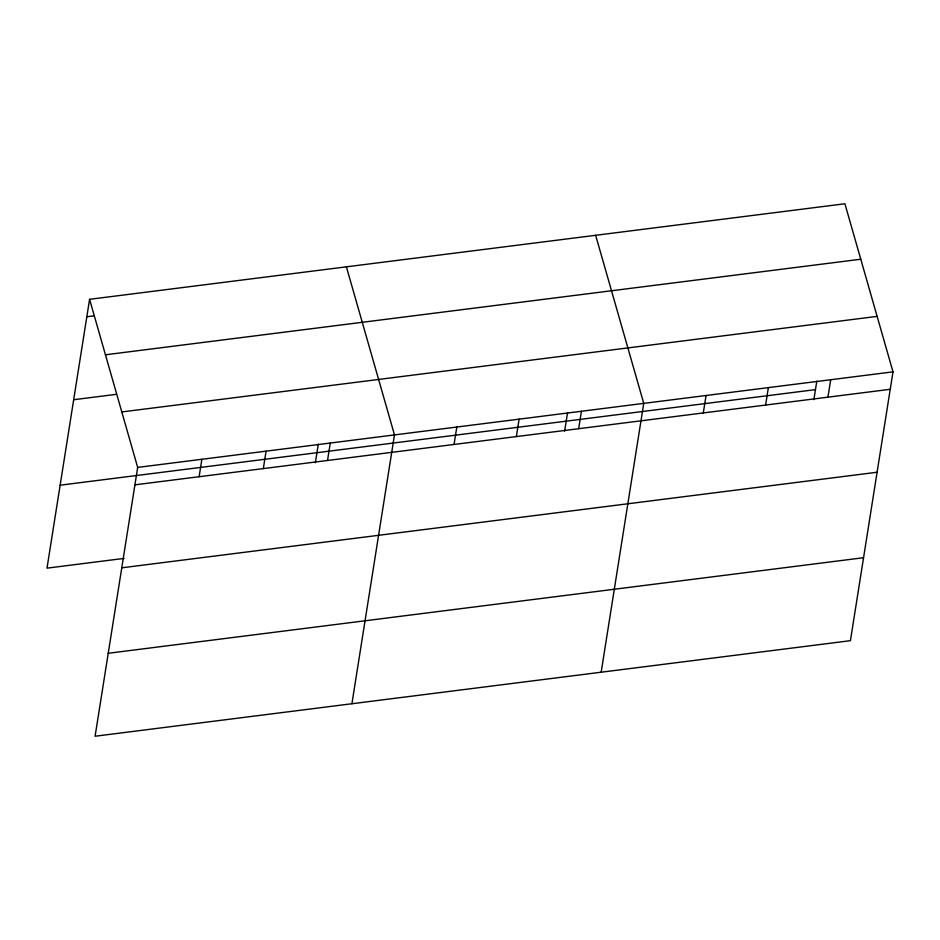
<?xml version="1.0" encoding="UTF-8"?>
<svg xmlns="http://www.w3.org/2000/svg" width="940" height="940" viewBox="0 0 940 940"><rect width="100%" height="100%" fill="white"/><g stroke="black" fill="none" stroke-linecap="round" stroke-linejoin="round"><path stroke-width="1.41" d="M89.582 299.32L137.675 467.403L95.093 736.232L850.418 640.681L893 371.852L844.907 203.768L89.582 299.32L47 568.148L124.045 558.407M199.116 476.721L201.877 459.284M263.317 468.602L266.079 451.165M315.358 462.715L318.308 444.15M327.52 460.471L330.281 443.034M351.913 703.743L394.483 434.914L346.39 266.831M454.044 444.467L456.805 427.03M516.354 436.583L519.115 419.146M564.623 431.178L567.56 412.625M578.664 428.699L581.425 411.262M601.165 672.218L643.747 403.378L595.643 235.294M703.296 412.93L706.058 395.493M765.607 405.058L768.368 387.621M813.875 399.653L816.813 381.088M827.928 397.173L830.69 379.737M86.821 316.757L93.953 315.852M105.456 354.791L860.77 259.228M73.672 399.723L116.478 394.306M121.8 411.943L877.126 316.38M137.675 467.403L893 371.852M60.137 485.193L815.462 389.63M134.913 484.84L890.239 389.289M121.777 567.807L877.102 472.244M108.241 653.277L863.566 557.714"/></g></svg>
